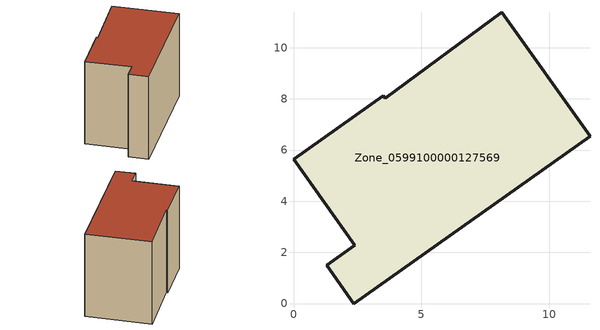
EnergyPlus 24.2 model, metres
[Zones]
Zone_0599100000127569
 floor ground (C_G): 3.51,8.13 3.58,8.02 8.13,11.38 11.59,6.54 2.36,0 1.3,1.49 2.4,2.27 0,5.63 z0
 wall outside (C_F): 3.51,8.13 0,5.63 2.4,2.27 1.3,1.49 2.36,0 11.59,6.54 8.13,11.38 3.58,8.02 3.51,8.13 z0:8.09
 roof outside (C_R): 3.58,8.02 3.51,8.13 0,5.63 2.4,2.27 1.3,1.49 2.36,0 11.59,6.54 8.13,11.38 z8.09
[BUILDING]
Pand.0599100000127569: North Axis=0; Terrain=City; Loads Convergence Tolerance Value=0.04; Temperature Convergence Tolerance Value=0.4; Solar Distribution=FullExterior; Maximum Number of Warmup Days=25; Minimum Number of Warmup Days=1
[Site:Location]
Rotterdam.The.Hague.AP_ZH_NLD Design_Conditions: Latitude=51.96; Longitude=4.45; Time Zone=1; Elevation=-4.5
[SITE:GROUNDTEMPERATURE:BUILDINGSURFACE]
18, 18, 18, 18, 18, 18, 18, 18, 18, 18, 18, 18
[MATERIAL] Thermal Absorptance=0.9; Solar Absorptance=0.7; Visible Absorptance=0.7
Name | Roughness | Thickness | Conductivity | Density | Specific Heat
G.TC.1975-1991 | MediumSmooth | 0.15 | 0.288461 | 540 | 1210
F.TC.1975-1991 | Rough | 0.3 | 0.230769 | 1920 | 840
R.TC.1975-1991 | MediumRough | 0.2 | 0.153846 | 1500 | 1000
[CONSTRUCTION]
C_G: G.TC.1975-1991
C_F: F.TC.1975-1991
C_R: R.TC.1975-1991
[ZONE]
Zone_0599100000127569: Type=1; Multiplier=1; Ceiling Height=Autocalculate; Volume=Autocalculate; Floor Area=autocalculate; Part of Total Floor Area=Yes
[ZONEINFILTRATION:DESIGNFLOWRATE]
Infil_Zone_0599100000127569: Zone or ZoneList or Space or SpaceList=Zone_0599100000127569; Schedule=AlwaysOn; Design Flow Rate Calculation Method=Flow/Area; Flow Rate per Floor Area=0.003; Constant Term Coefficient=1; Temperature Term Coefficient=0; Velocity Term Coefficient=0; Velocity Squared Term Coefficient=0
[HVACTEMPLATE:ZONE:IDEALLOADSAIRSYSTEM]
Zone_0599100000127569: Maximum Heating Supply Air Temperature=50; Minimum Cooling Supply Air Temperature=13; Maximum Heating Supply Air Humidity Ratio=0.0156; Minimum Cooling Supply Air Humidity Ratio=0.0077; Heating Limit=NoLimit; Cooling Limit=NoLimit; Dehumidification Control Type=ConstantSensibleHeatRatio; Cooling Sensible Heat Ratio=0.7; Dehumidification Setpoint=60; Humidification Control Type=None; Humidification Setpoint=30; Outdoor Air Method=None; Outdoor Air Flow Rate per Person=0.00944; Outdoor Air Flow Rate per Zone Floor Area=0; Outdoor Air Flow Rate per Zone=0; Demand Controlled Ventilation Type=None; Outdoor Air Economizer Type=NoEconomizer; Heat Recovery Type=None; Sensible Heat Recovery Effectiveness=0.7; Latent Heat Recovery Effectiveness=0.65
[ZONECONTROL:THERMOSTAT]
ThermostatControl_Zone_0599100000127569: Zone or ZoneList=Zone_0599100000127569; Control Type Schedule=DualSetpointControlType; Control 1=Thermostat_Zone_0599100000127569; Temperature Difference Between Cutout And Setpoint=0
[THERMOSTATSETPOINT:DUALSETPOINT]
Thermostat_Zone_0599100000127569: Heating Setpoint Temperature Schedule=HeatingSetpoint_Zone_0599100000127569; Cooling Setpoint Temperature Schedule=CoolingSetpoint_Zone_0599100000127569
[SCHEDULE:COMPACT]
HeatingSetpoint_Zone_0599100000127569: Through: 12/31, For: AllDays, Until: 24:00, 21
CoolingSetpoint_Zone_0599100000127569: Through: 12/31, For: AllDays, Until: 24:00, 24
DualSetpointControlType: Through: 12/31, For: AllDays, Until: 24:00, 4
AlwaysOn: Through: 12/31, For: AllDays, Until: 24:00, 1
